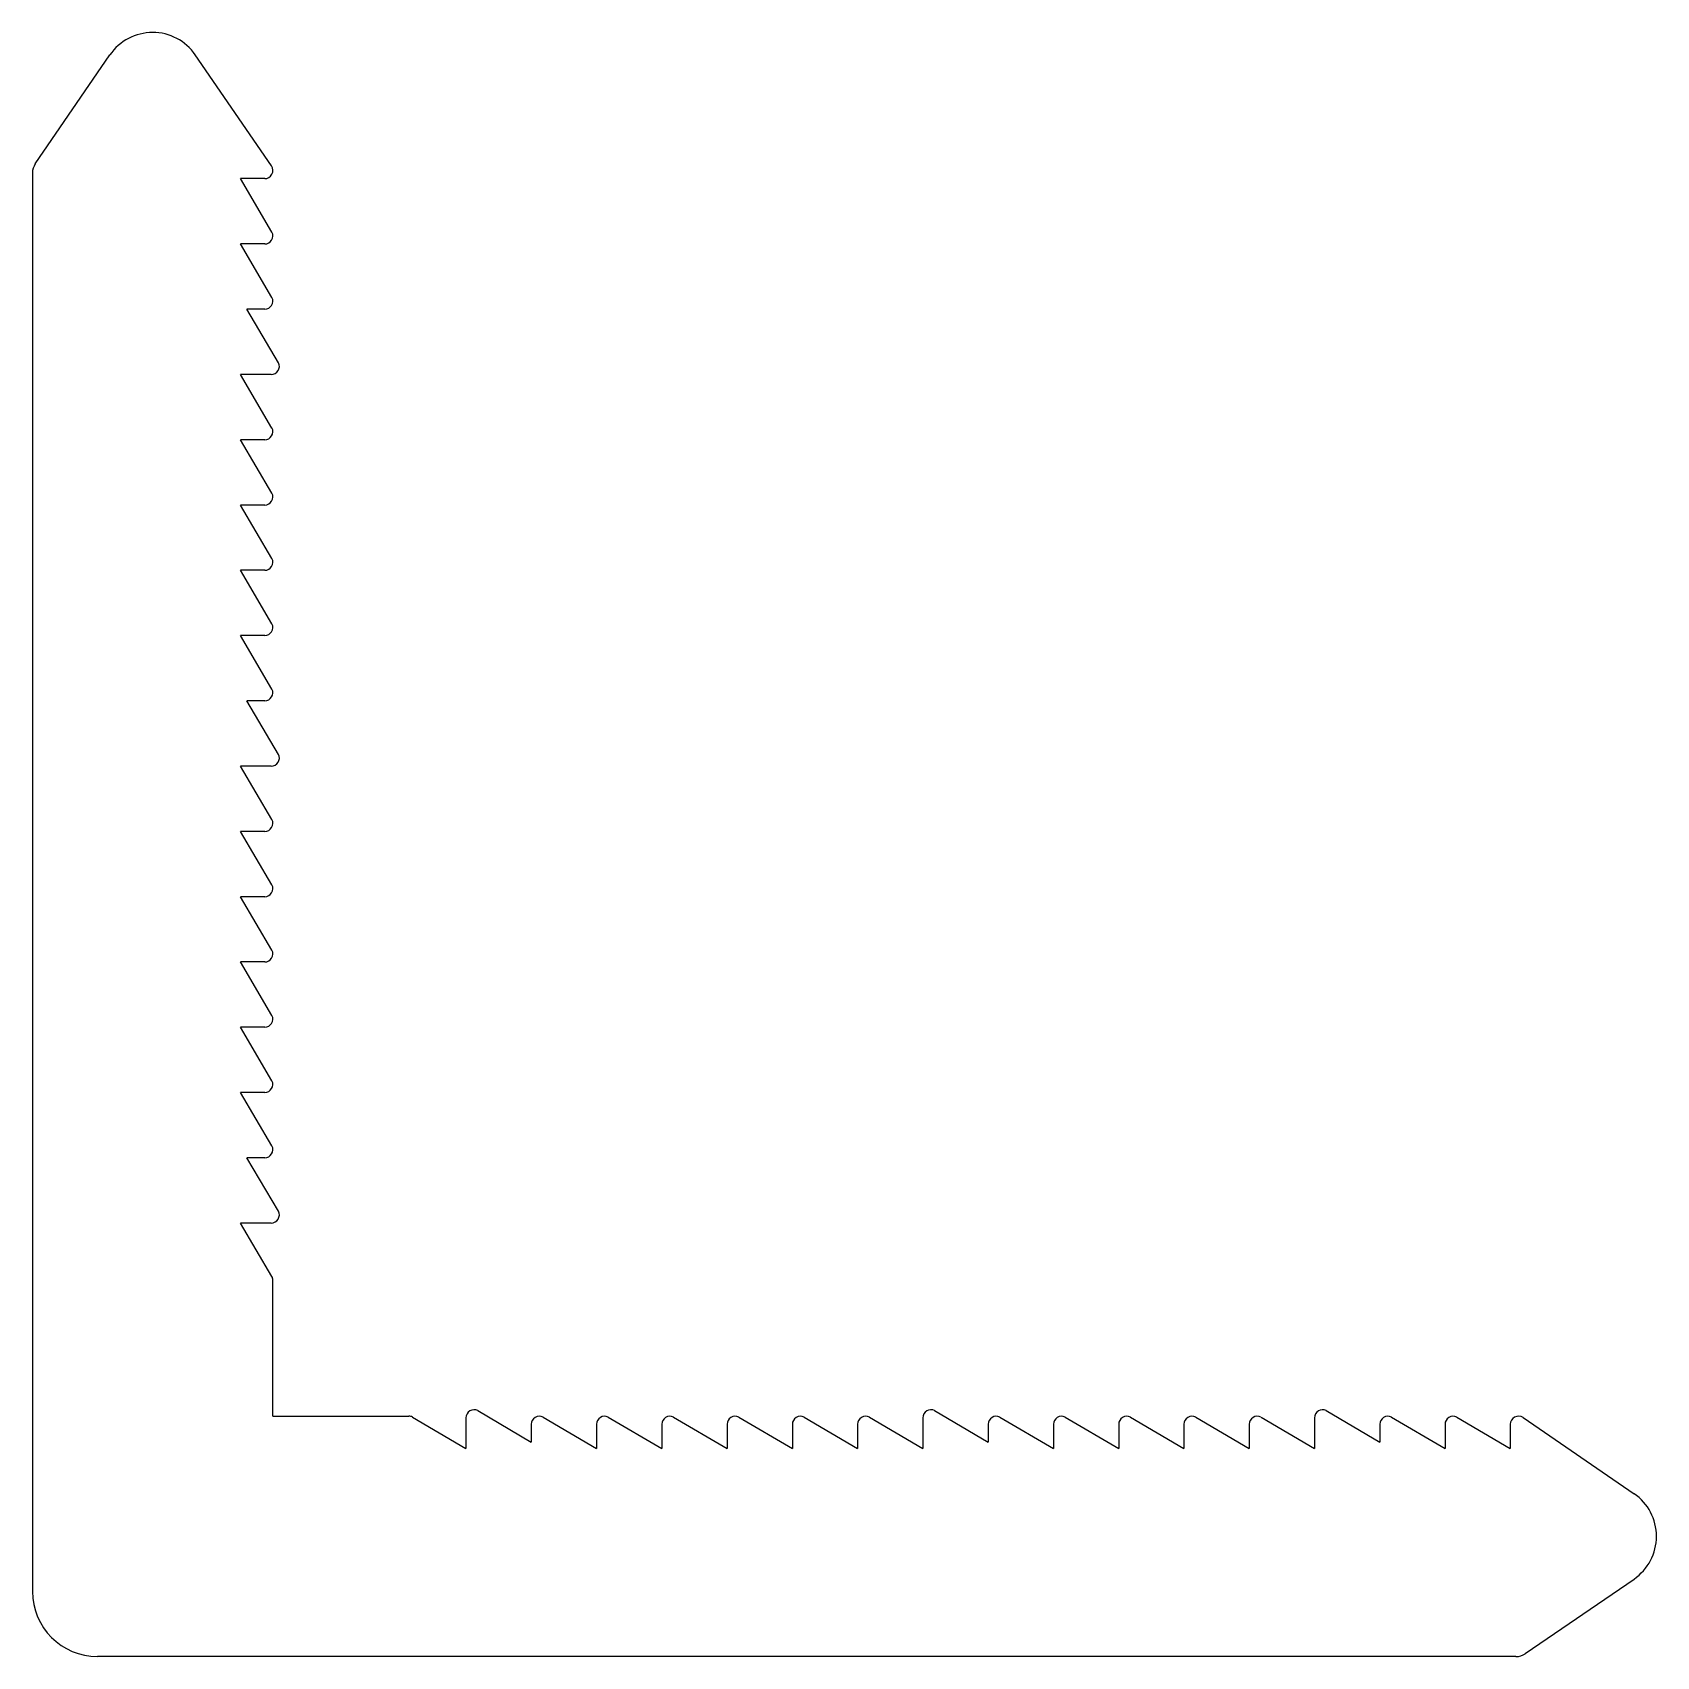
# Model space of a CAD drawing. Extents: x 1977.2 to 2027.2, y 1601.8 to 1651.8.
import ezdxf

# ---------------------------------------------------------------- set-up
doc = ezdxf.new("R2010")
doc.units = 0
doc.layers.get('0').update_dxf_attribs({"linetype": 'CONTINUOUS'})

msp = doc.modelspace()

# ---------------------------------------------------------------- linework, layer by layer
at = {"color": 0}
for p, q in [((1977.308, 1647.758), (1979.605, 1651.111)), ((1984.575, 1647.694), (1982.231, 1651.111)), ((1977.221, 1647.475), (1977.221, 1603.815)), ((1984.592, 1645.655), (1983.619, 1647.303)), ((1984.369, 1647.303), (1983.619, 1647.303)), ((1984.592, 1643.646), (1983.619, 1645.294)), ((1984.369, 1645.294), (1983.619, 1645.294)), ((1984.792, 1641.637), (1983.819, 1643.285)), ((1984.369, 1643.285), (1983.819, 1643.285)), ((1984.592, 1639.628), (1983.619, 1641.276)), ((1984.569, 1641.276), (1983.619, 1641.276)), ((1984.592, 1637.619), (1983.619, 1639.267)), ((1984.369, 1639.267), (1983.619, 1639.267)), ((1984.592, 1635.61), (1983.619, 1637.258)), ((1984.369, 1637.258), (1983.619, 1637.258)), ((1984.592, 1633.601), (1983.619, 1635.249)), ((1984.369, 1635.249), (1983.619, 1635.249)), ((1984.592, 1631.592), (1983.619, 1633.24)), ((1984.369, 1633.24), (1983.619, 1633.24)), ((1984.792, 1629.583), (1983.819, 1631.231)), ((1984.369, 1631.231), (1983.819, 1631.231)), ((1984.592, 1627.574), (1983.619, 1629.222)), ((1984.569, 1629.222), (1983.619, 1629.222)), ((1984.592, 1625.565), (1983.619, 1627.212)), ((1984.369, 1627.212), (1983.619, 1627.212)), ((1984.592, 1623.556), (1983.619, 1625.203)), ((1984.369, 1625.203), (1983.619, 1625.203)), ((1984.592, 1621.547), (1983.619, 1623.194)), ((1984.369, 1623.194), (1983.619, 1623.194)), ((1984.592, 1619.538), (1983.619, 1621.185)), ((1984.369, 1621.185), (1983.619, 1621.185)), ((1984.592, 1617.529), (1983.619, 1619.176)), ((1984.369, 1619.176), (1983.619, 1619.176)), ((1984.792, 1615.52), (1983.819, 1617.167)), ((1984.369, 1617.167), (1983.819, 1617.167)), ((1984.592, 1613.511), (1983.619, 1615.158)), ((1984.569, 1615.158), (1983.619, 1615.158)), ((1984.619, 1609.213), (1984.619, 1613.399)), ((1984.619, 1609.213), (1988.805, 1609.213)), ((1988.917, 1609.187), (1990.564, 1608.213)), ((1990.564, 1609.163), (1990.564, 1608.213)), ((1990.926, 1609.387), (1992.573, 1608.413)), ((1992.935, 1609.187), (1994.582, 1608.213)), ((1994.944, 1609.187), (1996.591, 1608.213)), ((1996.953, 1609.187), (1998.6, 1608.213)), ((1998.962, 1609.187), (2000.609, 1608.213)), ((2000.971, 1609.187), (2002.618, 1608.213)), ((2002.98, 1609.187), (2004.627, 1608.213)), ((2004.627, 1609.163), (2004.627, 1608.213)), ((2004.989, 1609.387), (2006.636, 1608.413)), ((2006.998, 1609.187), (2008.645, 1608.213)), ((2009.007, 1609.187), (2010.654, 1608.213)), ((2011.016, 1609.187), (2012.663, 1608.213)), ((2013.025, 1609.187), (2014.672, 1608.213)), ((2015.034, 1609.187), (2016.681, 1608.213)), ((2016.681, 1609.163), (2016.681, 1608.213)), ((2017.043, 1609.387), (2018.69, 1608.413)), ((2019.052, 1609.187), (2020.699, 1608.213)), ((2021.061, 1609.187), (2022.708, 1608.213)), ((2023.099, 1609.17), (2026.517, 1606.825)), ((1992.573, 1608.963), (1992.573, 1608.413)), ((1994.582, 1608.963), (1994.582, 1608.213)), ((1996.591, 1608.963), (1996.591, 1608.213)), ((1998.6, 1608.963), (1998.6, 1608.213)), ((2000.609, 1608.963), (2000.609, 1608.213)), ((2002.618, 1608.963), (2002.618, 1608.213)), ((2006.636, 1608.963), (2006.636, 1608.413)), ((2008.645, 1608.963), (2008.645, 1608.213)), ((2010.654, 1608.963), (2010.654, 1608.213)), ((2012.663, 1608.963), (2012.663, 1608.213)), ((2014.672, 1608.963), (2014.672, 1608.213)), ((2018.69, 1608.963), (2018.69, 1608.413)), ((2020.699, 1608.963), (2020.699, 1608.213)), ((2022.708, 1608.963), (2022.708, 1608.213)), ((2023.163, 1601.903), (2026.516, 1604.2)), ((2022.881, 1601.815), (1979.22, 1601.815))]:
    msp.add_line(p, q, dxfattribs=at)
for centre, radius, start, end in [((1980.918, 1650.211), 1.592, 34.4514, 145.5836), ((1977.72, 1647.475), 0.5, 145.5836, 180), ((1984.369, 1647.553), 0.25, 270, 34.4164), ((1984.369, 1645.544), 0.25, 270, 26.5651), ((1984.369, 1643.535), 0.25, 270, 26.5651), ((1984.569, 1641.526), 0.25, 270, 26.5651), ((1984.369, 1639.517), 0.25, 270, 26.5651), ((1984.369, 1637.508), 0.25, 270, 26.5651), ((1984.369, 1635.499), 0.25, 270, 26.5651), ((1984.369, 1633.49), 0.25, 270, 26.5651), ((1984.369, 1631.481), 0.25, 270, 26.5651), ((1984.569, 1629.472), 0.25, 270, 26.5651), ((1984.369, 1627.462), 0.25, 270, 26.5651), ((1984.369, 1625.453), 0.25, 270, 26.5651), ((1984.369, 1623.444), 0.25, 270, 26.5651), ((1984.369, 1621.435), 0.25, 270, 26.5651), ((1984.369, 1619.426), 0.25, 270, 26.5651), ((1984.369, 1617.417), 0.25, 270, 26.5651), ((1984.569, 1615.408), 0.25, 270, 26.5651), ((1984.369, 1613.399), 0.25, 359.9999, 26.5651), ((1988.805, 1608.963), 0.25, 63.4349, 90.0001), ((1990.814, 1609.163), 0.25, 63.4349, 180), ((1992.823, 1608.963), 0.25, 63.4349, 180), ((1994.832, 1608.963), 0.25, 63.4349, 180), ((1996.841, 1608.963), 0.25, 63.4349, 180), ((1998.85, 1608.963), 0.25, 63.4349, 180), ((2000.859, 1608.963), 0.25, 63.4349, 180), ((2002.868, 1608.963), 0.25, 63.4349, 180), ((2004.877, 1609.163), 0.25, 63.4349, 180), ((2006.886, 1608.963), 0.25, 63.4349, 180), ((2008.895, 1608.963), 0.25, 63.4349, 180), ((2010.904, 1608.963), 0.25, 63.4349, 180), ((2012.913, 1608.963), 0.25, 63.4349, 180), ((2014.922, 1608.963), 0.25, 63.4349, 180), ((2016.931, 1609.163), 0.25, 63.4349, 180), ((2018.94, 1608.963), 0.25, 63.4349, 180), ((2020.949, 1608.963), 0.25, 63.4349, 180), ((2022.958, 1608.963), 0.25, 55.5836, 180), ((2025.616, 1605.513), 1.592, 304.4164, 55.5486), ((1979.22, 1603.815), 1.999, 180, 270), ((2022.881, 1602.315), 0.5, 270, 304.4164)]:
    msp.add_arc(centre, radius, start, end, dxfattribs=at)

doc.saveas('drawing.dxf')
